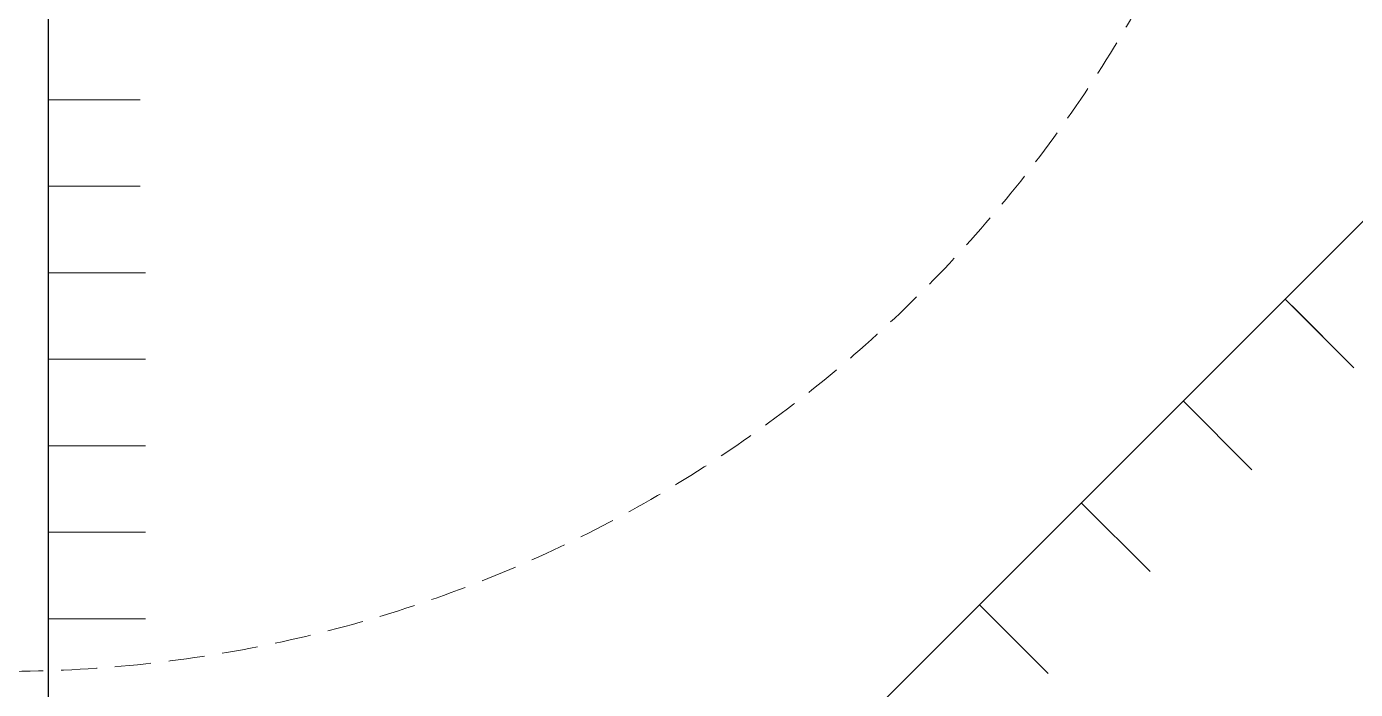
# Model space of a CAD drawing. Header units: millimetres. Extents: x -1359830 to -1240265, y -705366 to -618243.
# Drawn here: x -1295795 to -1295057, y -633379 to -633011 of the extents above; entities that cross this region are included whole.
import ezdxf

# ---------------------------------------------------------------- set-up
doc = ezdxf.new("R2010")
doc.units = ezdxf.units.MM
doc.header["$MEASUREMENT"] = 0
doc.linetypes.add('HIDDENX2', pattern=[0.75, 0.5, -0.25])
for name, color, linetype, lineweight in [('1.NET BAO-F', 3, 'Continuous', 25), ('5.HATCH-F', 8, 'Continuous', 5), ('8.KHUAT-F', 9, 'HIDDENX2', 18), ('S-dims', 8, 'Continuous', 18)]:
    doc.layers.add(name, color=color, linetype=linetype, lineweight=lineweight)

# ---------------------------------------------------------------- blocks, each defined once
blk = doc.blocks.new('18')
at = {"layer": '1.NET BAO-F', "ltscale": 10}
for p, q in [((-1311869.742, -623200.853), (-1311869.742, -623500.853)), ((-1311722.742, -623353.853), (-1311869.742, -623500.823))]:
    blk.add_line(p, q, dxfattribs=at)
blk.add_circle((-1311872.742, -623350.853), 150, dxfattribs=at)
at = {"layer": '5.HATCH-F', "ltscale": 10}
for p, q in [((-1311863.742, -623401.202), (-1311869.742, -623401.202)), ((-1311863.739, -623401.202), (-1311869.742, -623401.202)), ((-1311863.735, -623401.202), (-1311869.742, -623401.202)), ((-1311863.731, -623401.202), (-1311869.742, -623401.202)), ((-1311863.727, -623401.202), (-1311869.742, -623401.202)), ((-1311863.724, -623401.202), (-1311869.742, -623401.202)), ((-1311863.72, -623401.202), (-1311869.742, -623401.202)), ((-1311863.716, -623401.202), (-1311869.742, -623401.202)), ((-1311863.712, -623401.202), (-1311869.742, -623401.202)), ((-1311863.709, -623401.202), (-1311869.742, -623401.202)), ((-1311863.705, -623401.202), (-1311869.742, -623401.202)), ((-1311863.701, -623401.202), (-1311869.742, -623401.202)), ((-1311863.697, -623401.202), (-1311869.742, -623401.202)), ((-1311863.694, -623401.202), (-1311869.742, -623401.202)), ((-1311863.69, -623401.202), (-1311869.742, -623401.202)), ((-1311863.686, -623401.202), (-1311869.742, -623401.202)), ((-1311863.682, -623401.202), (-1311869.742, -623401.202)), ((-1311863.679, -623401.202), (-1311869.742, -623401.202)), ((-1311863.675, -623401.202), (-1311869.742, -623401.202)), ((-1311863.671, -623401.202), (-1311869.742, -623401.202)), ((-1311863.667, -623401.202), (-1311869.742, -623401.202)), ((-1311863.664, -623401.202), (-1311869.742, -623401.202)), ((-1311863.66, -623401.202), (-1311869.742, -623401.202)), ((-1311863.656, -623401.202), (-1311869.742, -623401.202)), ((-1311863.652, -623401.202), (-1311869.742, -623401.202)), ((-1311863.649, -623401.202), (-1311869.742, -623401.202)), ((-1311863.645, -623401.202), (-1311869.742, -623401.202)), ((-1311863.641, -623401.202), (-1311869.742, -623401.202)), ((-1311863.637, -623401.202), (-1311869.742, -623401.202)), ((-1311863.634, -623401.202), (-1311869.742, -623401.202)), ((-1311863.63, -623401.202), (-1311869.742, -623401.202)), ((-1311863.626, -623401.202), (-1311869.742, -623401.202)), ((-1311863.622, -623401.202), (-1311869.742, -623401.202)), ((-1311863.619, -623401.202), (-1311869.742, -623401.202)), ((-1311863.615, -623401.202), (-1311869.742, -623401.202)), ((-1311863.611, -623401.202), (-1311869.742, -623401.202)), ((-1311863.607, -623401.202), (-1311869.742, -623401.202)), ((-1311863.604, -623401.202), (-1311869.742, -623401.202)), ((-1311863.6, -623401.202), (-1311869.742, -623401.202)), ((-1311863.596, -623401.202), (-1311869.742, -623401.202)), ((-1311863.592, -623401.202), (-1311869.742, -623401.202)), ((-1311863.589, -623401.202), (-1311869.742, -623401.202)), ((-1311863.585, -623401.202), (-1311869.742, -623401.202)), ((-1311863.581, -623401.202), (-1311869.742, -623401.202)), ((-1311863.577, -623401.202), (-1311869.742, -623401.202)), ((-1311863.574, -623401.202), (-1311869.742, -623401.202)), ((-1311863.57, -623401.202), (-1311869.742, -623401.202)), ((-1311863.566, -623401.202), (-1311869.742, -623401.202)), ((-1311863.562, -623401.202), (-1311869.742, -623401.202)), ((-1311863.559, -623401.202), (-1311869.742, -623401.202)), ((-1311863.555, -623401.202), (-1311869.742, -623401.202)), ((-1311863.551, -623401.202), (-1311869.742, -623401.202)), ((-1311863.547, -623401.202), (-1311869.742, -623401.202)), ((-1311863.544, -623401.202), (-1311869.742, -623401.202)), ((-1311863.54, -623401.202), (-1311869.742, -623401.202)), ((-1311863.536, -623401.202), (-1311869.742, -623401.202)), ((-1311863.532, -623401.202), (-1311869.742, -623401.202)), ((-1311863.529, -623401.202), (-1311869.742, -623401.202)), ((-1311863.525, -623401.202), (-1311869.742, -623401.202)), ((-1311863.521, -623401.202), (-1311869.742, -623401.202)), ((-1311863.517, -623401.202), (-1311869.742, -623401.202)), ((-1311863.514, -623401.202), (-1311869.742, -623401.202)), ((-1311863.51, -623401.202), (-1311869.742, -623401.202)), ((-1311863.506, -623401.202), (-1311869.742, -623401.202)), ((-1311863.502, -623401.202), (-1311869.742, -623401.202)), ((-1311863.499, -623401.202), (-1311869.742, -623401.202)), ((-1311863.495, -623401.202), (-1311869.742, -623401.202)), ((-1311863.491, -623401.202), (-1311869.742, -623401.202)), ((-1311863.487, -623401.202), (-1311869.742, -623401.202)), ((-1311863.484, -623401.202), (-1311869.742, -623401.202)), ((-1311863.48, -623401.202), (-1311869.742, -623401.202)), ((-1311863.476, -623401.202), (-1311869.742, -623401.202)), ((-1311863.472, -623401.202), (-1311869.742, -623401.202)), ((-1311863.469, -623401.202), (-1311869.742, -623401.202)), ((-1311863.465, -623401.202), (-1311869.742, -623401.202)), ((-1311863.461, -623401.202), (-1311869.742, -623401.202)), ((-1311863.457, -623401.202), (-1311869.742, -623401.202)), ((-1311863.454, -623401.202), (-1311869.742, -623401.202)), ((-1311863.45, -623401.202), (-1311869.742, -623401.202)), ((-1311863.446, -623401.202), (-1311869.742, -623401.202)), ((-1311863.442, -623401.202), (-1311869.742, -623401.202)), ((-1311863.439, -623401.202), (-1311869.742, -623401.202)), ((-1311863.435, -623401.202), (-1311869.742, -623401.202)), ((-1311863.431, -623401.202), (-1311869.742, -623401.202)), ((-1311863.427, -623401.202), (-1311869.742, -623401.202)), ((-1311863.424, -623401.202), (-1311869.742, -623401.202)), ((-1311863.42, -623401.202), (-1311869.742, -623401.202)), ((-1311863.416, -623401.202), (-1311869.742, -623401.202)), ((-1311863.412, -623401.202), (-1311869.742, -623401.202)), ((-1311863.409, -623401.202), (-1311869.742, -623401.202)), ((-1311863.405, -623401.202), (-1311869.742, -623401.202)), ((-1311863.401, -623401.202), (-1311869.742, -623401.202)), ((-1311863.397, -623401.202), (-1311869.742, -623401.202)), ((-1311863.394, -623401.202), (-1311869.742, -623401.202)), ((-1311863.39, -623401.202), (-1311869.742, -623401.202)), ((-1311863.386, -623401.202), (-1311869.742, -623401.202)), ((-1311863.382, -623401.202), (-1311869.742, -623401.202)), ((-1311863.379, -623401.202), (-1311869.742, -623401.202)), ((-1311863.375, -623401.202), (-1311869.742, -623401.202)), ((-1311863.371, -623401.202), (-1311869.742, -623401.202)), ((-1311863.742, -623407.202), (-1311869.742, -623407.202)), ((-1311863.739, -623407.202), (-1311869.742, -623407.202)), ((-1311863.735, -623407.202), (-1311869.742, -623407.202)), ((-1311863.731, -623407.202), (-1311869.742, -623407.202)), ((-1311863.727, -623407.202), (-1311869.742, -623407.202)), ((-1311863.724, -623407.202), (-1311869.742, -623407.202)), ((-1311863.72, -623407.202), (-1311869.742, -623407.202)), ((-1311863.716, -623407.202), (-1311869.742, -623407.202)), ((-1311863.712, -623407.202), (-1311869.742, -623407.202)), ((-1311863.709, -623407.202), (-1311869.742, -623407.202)), ((-1311863.705, -623407.202), (-1311869.742, -623407.202)), ((-1311863.701, -623407.202), (-1311869.742, -623407.202)), ((-1311863.697, -623407.202), (-1311869.742, -623407.202)), ((-1311863.694, -623407.202), (-1311869.742, -623407.202)), ((-1311863.69, -623407.202), (-1311869.742, -623407.202)), ((-1311863.686, -623407.202), (-1311869.742, -623407.202)), ((-1311863.682, -623407.202), (-1311869.742, -623407.202)), ((-1311863.679, -623407.202), (-1311869.742, -623407.202)), ((-1311863.675, -623407.202), (-1311869.742, -623407.202)), ((-1311863.671, -623407.202), (-1311869.742, -623407.202)), ((-1311863.667, -623407.202), (-1311869.742, -623407.202)), ((-1311863.664, -623407.202), (-1311869.742, -623407.202)), ((-1311863.66, -623407.202), (-1311869.742, -623407.202)), ((-1311863.656, -623407.202), (-1311869.742, -623407.202)), ((-1311863.652, -623407.202), (-1311869.742, -623407.202)), ((-1311863.649, -623407.202), (-1311869.742, -623407.202)), ((-1311863.645, -623407.202), (-1311869.742, -623407.202)), ((-1311863.641, -623407.202), (-1311869.742, -623407.202)), ((-1311863.637, -623407.202), (-1311869.742, -623407.202)), ((-1311863.634, -623407.202), (-1311869.742, -623407.202)), ((-1311863.63, -623407.202), (-1311869.742, -623407.202)), ((-1311863.626, -623407.202), (-1311869.742, -623407.202)), ((-1311863.622, -623407.202), (-1311869.742, -623407.202)), ((-1311863.619, -623407.202), (-1311869.742, -623407.202)), ((-1311863.615, -623407.202), (-1311869.742, -623407.202)), ((-1311863.611, -623407.202), (-1311869.742, -623407.202)), ((-1311863.607, -623407.202), (-1311869.742, -623407.202)), ((-1311863.604, -623407.202), (-1311869.742, -623407.202)), ((-1311863.6, -623407.202), (-1311869.742, -623407.202)), ((-1311863.596, -623407.202), (-1311869.742, -623407.202)), ((-1311863.592, -623407.202), (-1311869.742, -623407.202)), ((-1311863.589, -623407.202), (-1311869.742, -623407.202)), ((-1311863.585, -623407.202), (-1311869.742, -623407.202)), ((-1311863.581, -623407.202), (-1311869.742, -623407.202)), ((-1311863.577, -623407.202), (-1311869.742, -623407.202)), ((-1311863.574, -623407.202), (-1311869.742, -623407.202)), ((-1311863.57, -623407.202), (-1311869.742, -623407.202)), ((-1311863.566, -623407.202), (-1311869.742, -623407.202)), ((-1311863.562, -623407.202), (-1311869.742, -623407.202)), ((-1311863.559, -623407.202), (-1311869.742, -623407.202)), ((-1311863.555, -623407.202), (-1311869.742, -623407.202)), ((-1311863.551, -623407.202), (-1311869.742, -623407.202)), ((-1311863.547, -623407.202), (-1311869.742, -623407.202)), ((-1311863.544, -623407.202), (-1311869.742, -623407.202)), ((-1311863.54, -623407.202), (-1311869.742, -623407.202)), ((-1311863.536, -623407.202), (-1311869.742, -623407.202)), ((-1311863.532, -623407.202), (-1311869.742, -623407.202)), ((-1311863.529, -623407.202), (-1311869.742, -623407.202)), ((-1311863.525, -623407.202), (-1311869.742, -623407.202)), ((-1311863.521, -623407.202), (-1311869.742, -623407.202)), ((-1311863.517, -623407.202), (-1311869.742, -623407.202)), ((-1311863.514, -623407.202), (-1311869.742, -623407.202)), ((-1311863.51, -623407.202), (-1311869.742, -623407.202)), ((-1311863.506, -623407.202), (-1311869.742, -623407.202)), ((-1311863.502, -623407.202), (-1311869.742, -623407.202)), ((-1311863.499, -623407.202), (-1311869.742, -623407.202)), ((-1311863.495, -623407.202), (-1311869.742, -623407.202)), ((-1311863.491, -623407.202), (-1311869.742, -623407.202)), ((-1311863.487, -623407.202), (-1311869.742, -623407.202)), ((-1311863.484, -623407.202), (-1311869.742, -623407.202)), ((-1311863.48, -623407.202), (-1311869.742, -623407.202)), ((-1311863.476, -623407.202), (-1311869.742, -623407.202)), ((-1311863.472, -623407.202), (-1311869.742, -623407.202)), ((-1311863.469, -623407.202), (-1311869.742, -623407.202)), ((-1311863.465, -623407.202), (-1311869.742, -623407.202)), ((-1311863.461, -623407.202), (-1311869.742, -623407.202)), ((-1311863.457, -623407.202), (-1311869.742, -623407.202)), ((-1311863.454, -623407.202), (-1311869.742, -623407.202)), ((-1311863.45, -623407.202), (-1311869.742, -623407.202)), ((-1311863.446, -623407.202), (-1311869.742, -623407.202)), ((-1311863.442, -623407.202), (-1311869.742, -623407.202)), ((-1311863.439, -623407.202), (-1311869.742, -623407.202)), ((-1311863.435, -623407.202), (-1311869.742, -623407.202)), ((-1311863.431, -623407.202), (-1311869.742, -623407.202)), ((-1311863.427, -623407.202), (-1311869.742, -623407.202)), ((-1311863.424, -623407.202), (-1311869.742, -623407.202)), ((-1311863.42, -623407.202), (-1311869.742, -623407.202)), ((-1311863.416, -623407.202), (-1311869.742, -623407.202)), ((-1311863.412, -623407.202), (-1311869.742, -623407.202)), ((-1311863.409, -623407.202), (-1311869.742, -623407.202)), ((-1311863.405, -623407.202), (-1311869.742, -623407.202)), ((-1311863.401, -623407.202), (-1311869.742, -623407.202)), ((-1311863.397, -623407.202), (-1311869.742, -623407.202)), ((-1311863.394, -623407.202), (-1311869.742, -623407.202)), ((-1311863.39, -623407.202), (-1311869.742, -623407.202)), ((-1311863.386, -623407.202), (-1311869.742, -623407.202)), ((-1311863.382, -623407.202), (-1311869.742, -623407.202)), ((-1311863.379, -623407.202), (-1311869.742, -623407.202)), ((-1311863.375, -623407.202), (-1311869.742, -623407.202)), ((-1311863.371, -623407.202), (-1311869.742, -623407.202)), ((-1311863.742, -623413.202), (-1311869.742, -623413.202)), ((-1311863.739, -623413.202), (-1311869.742, -623413.202)), ((-1311863.735, -623413.202), (-1311869.742, -623413.202)), ((-1311863.731, -623413.202), (-1311869.742, -623413.202)), ((-1311863.727, -623413.202), (-1311869.742, -623413.202)), ((-1311863.724, -623413.202), (-1311869.742, -623413.202)), ((-1311863.72, -623413.202), (-1311869.742, -623413.202)), ((-1311863.716, -623413.202), (-1311869.742, -623413.202)), ((-1311863.712, -623413.202), (-1311869.742, -623413.202)), ((-1311863.709, -623413.202), (-1311869.742, -623413.202)), ((-1311863.705, -623413.202), (-1311869.742, -623413.202)), ((-1311863.701, -623413.202), (-1311869.742, -623413.202)), ((-1311863.697, -623413.202), (-1311869.742, -623413.202)), ((-1311863.694, -623413.202), (-1311869.742, -623413.202)), ((-1311863.69, -623413.202), (-1311869.742, -623413.202)), ((-1311863.686, -623413.202), (-1311869.742, -623413.202)), ((-1311863.682, -623413.202), (-1311869.742, -623413.202)), ((-1311863.679, -623413.202), (-1311869.742, -623413.202)), ((-1311863.675, -623413.202), (-1311869.742, -623413.202)), ((-1311863.671, -623413.202), (-1311869.742, -623413.202)), ((-1311863.667, -623413.202), (-1311869.742, -623413.202)), ((-1311863.664, -623413.202), (-1311869.742, -623413.202)), ((-1311863.66, -623413.202), (-1311869.742, -623413.202)), ((-1311863.656, -623413.202), (-1311869.742, -623413.202)), ((-1311863.652, -623413.202), (-1311869.742, -623413.202)), ((-1311863.649, -623413.202), (-1311869.742, -623413.202)), ((-1311863.645, -623413.202), (-1311869.742, -623413.202)), ((-1311863.641, -623413.202), (-1311869.742, -623413.202)), ((-1311863.637, -623413.202), (-1311869.742, -623413.202)), ((-1311863.634, -623413.202), (-1311869.742, -623413.202)), ((-1311863.63, -623413.202), (-1311869.742, -623413.202)), ((-1311863.626, -623413.202), (-1311869.742, -623413.202)), ((-1311863.622, -623413.202), (-1311869.742, -623413.202)), ((-1311863.619, -623413.202), (-1311869.742, -623413.202)), ((-1311863.615, -623413.202), (-1311869.742, -623413.202)), ((-1311863.611, -623413.202), (-1311869.742, -623413.202)), ((-1311863.607, -623413.202), (-1311869.742, -623413.202)), ((-1311863.604, -623413.202), (-1311869.742, -623413.202)), ((-1311863.6, -623413.202), (-1311869.742, -623413.202)), ((-1311863.596, -623413.202), (-1311869.742, -623413.202)), ((-1311863.592, -623413.202), (-1311869.742, -623413.202)), ((-1311863.589, -623413.202), (-1311869.742, -623413.202)), ((-1311863.585, -623413.202), (-1311869.742, -623413.202)), ((-1311863.581, -623413.202), (-1311869.742, -623413.202)), ((-1311863.577, -623413.202), (-1311869.742, -623413.202)), ((-1311863.574, -623413.202), (-1311869.742, -623413.202)), ((-1311863.57, -623413.202), (-1311869.742, -623413.202)), ((-1311863.566, -623413.202), (-1311869.742, -623413.202)), ((-1311863.562, -623413.202), (-1311869.742, -623413.202)), ((-1311863.559, -623413.202), (-1311869.742, -623413.202)), ((-1311863.555, -623413.202), (-1311869.742, -623413.202)), ((-1311863.551, -623413.202), (-1311869.742, -623413.202)), ((-1311863.547, -623413.202), (-1311869.742, -623413.202)), ((-1311863.544, -623413.202), (-1311869.742, -623413.202)), ((-1311863.54, -623413.202), (-1311869.742, -623413.202)), ((-1311863.536, -623413.202), (-1311869.742, -623413.202)), ((-1311863.532, -623413.202), (-1311869.742, -623413.202)), ((-1311863.529, -623413.202), (-1311869.742, -623413.202)), ((-1311863.525, -623413.202), (-1311869.742, -623413.202)), ((-1311863.521, -623413.202), (-1311869.742, -623413.202)), ((-1311863.517, -623413.202), (-1311869.742, -623413.202)), ((-1311863.514, -623413.202), (-1311869.742, -623413.202)), ((-1311863.51, -623413.202), (-1311869.742, -623413.202)), ((-1311863.506, -623413.202), (-1311869.742, -623413.202)), ((-1311863.502, -623413.202), (-1311869.742, -623413.202)), ((-1311863.499, -623413.202), (-1311869.742, -623413.202)), ((-1311863.495, -623413.202), (-1311869.742, -623413.202)), ((-1311863.491, -623413.202), (-1311869.742, -623413.202)), ((-1311863.487, -623413.202), (-1311869.742, -623413.202)), ((-1311863.484, -623413.202), (-1311869.742, -623413.202)), ((-1311863.48, -623413.202), (-1311869.742, -623413.202)), ((-1311863.476, -623413.202), (-1311869.742, -623413.202)), ((-1311863.472, -623413.202), (-1311869.742, -623413.202)), ((-1311863.469, -623413.202), (-1311869.742, -623413.202)), ((-1311863.465, -623413.202), (-1311869.742, -623413.202)), ((-1311863.461, -623413.202), (-1311869.742, -623413.202)), ((-1311863.457, -623413.202), (-1311869.742, -623413.202)), ((-1311863.454, -623413.202), (-1311869.742, -623413.202)), ((-1311863.45, -623413.202), (-1311869.742, -623413.202)), ((-1311863.446, -623413.202), (-1311869.742, -623413.202)), ((-1311863.442, -623413.202), (-1311869.742, -623413.202)), ((-1311863.439, -623413.202), (-1311869.742, -623413.202)), ((-1311863.435, -623413.202), (-1311869.742, -623413.202)), ((-1311863.431, -623413.202), (-1311869.742, -623413.202)), ((-1311863.427, -623413.202), (-1311869.742, -623413.202)), ((-1311863.424, -623413.202), (-1311869.742, -623413.202)), ((-1311863.42, -623413.202), (-1311869.742, -623413.202)), ((-1311863.416, -623413.202), (-1311869.742, -623413.202)), ((-1311863.412, -623413.202), (-1311869.742, -623413.202)), ((-1311863.409, -623413.202), (-1311869.742, -623413.202)), ((-1311863.405, -623413.202), (-1311869.742, -623413.202)), ((-1311863.401, -623413.202), (-1311869.742, -623413.202)), ((-1311863.397, -623413.202), (-1311869.742, -623413.202)), ((-1311863.394, -623413.202), (-1311869.742, -623413.202)), ((-1311863.39, -623413.202), (-1311869.742, -623413.202)), ((-1311863.386, -623413.202), (-1311869.742, -623413.202)), ((-1311863.382, -623413.202), (-1311869.742, -623413.202)), ((-1311863.379, -623413.202), (-1311869.742, -623413.202)), ((-1311863.375, -623413.202), (-1311869.742, -623413.202)), ((-1311863.371, -623413.202), (-1311869.742, -623413.202)), ((-1311863.367, -623413.202), (-1311869.742, -623413.202)), ((-1311863.364, -623413.202), (-1311869.742, -623413.202)), ((-1311863.36, -623413.202), (-1311869.742, -623413.202)), ((-1311863.356, -623413.202), (-1311869.742, -623413.202)), ((-1311863.352, -623413.202), (-1311869.742, -623413.202)), ((-1311863.349, -623413.202), (-1311869.742, -623413.202)), ((-1311863.345, -623413.202), (-1311869.742, -623413.202)), ((-1311863.341, -623413.202), (-1311869.742, -623413.202)), ((-1311863.337, -623413.202), (-1311869.742, -623413.202)), ((-1311863.334, -623413.202), (-1311869.742, -623413.202)), ((-1311863.33, -623413.202), (-1311869.742, -623413.202)), ((-1311863.326, -623413.202), (-1311869.742, -623413.202)), ((-1311863.322, -623413.202), (-1311869.742, -623413.202)), ((-1311863.319, -623413.202), (-1311869.742, -623413.202)), ((-1311863.315, -623413.202), (-1311869.742, -623413.202)), ((-1311863.311, -623413.202), (-1311869.742, -623413.202)), ((-1311863.307, -623413.202), (-1311869.742, -623413.202)), ((-1311863.304, -623413.202), (-1311869.742, -623413.202)), ((-1311863.3, -623413.202), (-1311869.742, -623413.202)), ((-1311863.296, -623413.202), (-1311869.742, -623413.202)), ((-1311863.292, -623413.202), (-1311869.742, -623413.202)), ((-1311863.289, -623413.202), (-1311869.742, -623413.202)), ((-1311863.285, -623413.202), (-1311869.742, -623413.202)), ((-1311863.281, -623413.202), (-1311869.742, -623413.202)), ((-1311863.277, -623413.202), (-1311869.742, -623413.202)), ((-1311863.274, -623413.202), (-1311869.742, -623413.202)), ((-1311863.27, -623413.202), (-1311869.742, -623413.202)), ((-1311863.266, -623413.202), (-1311869.742, -623413.202)), ((-1311863.262, -623413.202), (-1311869.742, -623413.202)), ((-1311863.259, -623413.202), (-1311869.742, -623413.202)), ((-1311863.255, -623413.202), (-1311869.742, -623413.202)), ((-1311863.251, -623413.202), (-1311869.742, -623413.202)), ((-1311863.247, -623413.202), (-1311869.742, -623413.202)), ((-1311863.244, -623413.202), (-1311869.742, -623413.202)), ((-1311863.24, -623413.202), (-1311869.742, -623413.202)), ((-1311863.236, -623413.202), (-1311869.742, -623413.202)), ((-1311863.232, -623413.202), (-1311869.742, -623413.202)), ((-1311863.229, -623413.202), (-1311869.742, -623413.202)), ((-1311863.225, -623413.202), (-1311869.742, -623413.202)), ((-1311863.221, -623413.202), (-1311869.742, -623413.202)), ((-1311863.217, -623413.202), (-1311869.742, -623413.202)), ((-1311863.214, -623413.202), (-1311869.742, -623413.202)), ((-1311863.21, -623413.202), (-1311869.742, -623413.202)), ((-1311863.206, -623413.202), (-1311869.742, -623413.202)), ((-1311863.202, -623413.202), (-1311869.742, -623413.202)), ((-1311863.199, -623413.202), (-1311869.742, -623413.202)), ((-1311863.195, -623413.202), (-1311869.742, -623413.202)), ((-1311863.191, -623413.202), (-1311869.742, -623413.202)), ((-1311863.187, -623413.202), (-1311869.742, -623413.202)), ((-1311863.184, -623413.202), (-1311869.742, -623413.202)), ((-1311863.18, -623413.202), (-1311869.742, -623413.202)), ((-1311863.176, -623413.202), (-1311869.742, -623413.202)), ((-1311863.172, -623413.202), (-1311869.742, -623413.202)), ((-1311863.169, -623413.202), (-1311869.742, -623413.202)), ((-1311863.165, -623413.202), (-1311869.742, -623413.202)), ((-1311863.161, -623413.202), (-1311869.742, -623413.202)), ((-1311863.157, -623413.202), (-1311869.742, -623413.202)), ((-1311863.154, -623413.202), (-1311869.742, -623413.202)), ((-1311863.15, -623413.202), (-1311869.742, -623413.202)), ((-1311863.146, -623413.202), (-1311869.742, -623413.202)), ((-1311863.142, -623413.202), (-1311869.742, -623413.202)), ((-1311863.139, -623413.202), (-1311869.742, -623413.202)), ((-1311863.135, -623413.202), (-1311869.742, -623413.202)), ((-1311863.131, -623413.202), (-1311869.742, -623413.202)), ((-1311863.127, -623413.202), (-1311869.742, -623413.202)), ((-1311863.124, -623413.202), (-1311869.742, -623413.202)), ((-1311863.12, -623413.202), (-1311869.742, -623413.202)), ((-1311863.116, -623413.202), (-1311869.742, -623413.202)), ((-1311863.112, -623413.202), (-1311869.742, -623413.202)), ((-1311863.109, -623413.202), (-1311869.742, -623413.202)), ((-1311863.105, -623413.202), (-1311869.742, -623413.202)), ((-1311863.101, -623413.202), (-1311869.742, -623413.202)), ((-1311863.097, -623413.202), (-1311869.742, -623413.202)), ((-1311863.094, -623413.202), (-1311869.742, -623413.202)), ((-1311863.09, -623413.202), (-1311869.742, -623413.202)), ((-1311863.086, -623413.202), (-1311869.742, -623413.202)), ((-1311863.082, -623413.202), (-1311869.742, -623413.202)), ((-1311863.079, -623413.202), (-1311869.742, -623413.202)), ((-1311863.075, -623413.202), (-1311869.742, -623413.202)), ((-1311863.071, -623413.202), (-1311869.742, -623413.202)), ((-1311863.067, -623413.202), (-1311869.742, -623413.202)), ((-1311863.064, -623413.202), (-1311869.742, -623413.202)), ((-1311863.06, -623413.202), (-1311869.742, -623413.202)), ((-1311863.056, -623413.202), (-1311869.742, -623413.202)), ((-1311863.052, -623413.202), (-1311869.742, -623413.202)), ((-1311863.049, -623413.202), (-1311869.742, -623413.202)), ((-1311863.045, -623413.202), (-1311869.742, -623413.202)), ((-1311863.041, -623413.202), (-1311869.742, -623413.202)), ((-1311863.037, -623413.202), (-1311869.742, -623413.202)), ((-1311863.034, -623413.202), (-1311869.742, -623413.202)), ((-1311863.03, -623413.202), (-1311869.742, -623413.202)), ((-1311863.026, -623413.202), (-1311869.742, -623413.202)), ((-1311863.022, -623413.202), (-1311869.742, -623413.202)), ((-1311863.019, -623413.202), (-1311869.742, -623413.202)), ((-1311863.015, -623413.202), (-1311869.742, -623413.202)), ((-1311863.011, -623413.202), (-1311869.742, -623413.202)), ((-1311863.007, -623413.202), (-1311869.742, -623413.202)), ((-1311863.004, -623413.202), (-1311869.742, -623413.202)), ((-1311863, -623413.202), (-1311869.742, -623413.202)), ((-1311783.926, -623415.024), (-1311779.158, -623419.792)), ((-1311783.443, -623415.508), (-1311779.158, -623419.792)), ((-1311863.371, -623419.202), (-1311869.742, -623419.202)), ((-1311863.367, -623419.202), (-1311869.742, -623419.202)), ((-1311863.364, -623419.202), (-1311869.742, -623419.202)), ((-1311863.36, -623419.202), (-1311869.742, -623419.202)), ((-1311863.356, -623419.202), (-1311869.742, -623419.202)), ((-1311863.352, -623419.202), (-1311869.742, -623419.202)), ((-1311863.349, -623419.202), (-1311869.742, -623419.202)), ((-1311863.345, -623419.202), (-1311869.742, -623419.202)), ((-1311863.341, -623419.202), (-1311869.742, -623419.202)), ((-1311863.337, -623419.202), (-1311869.742, -623419.202)), ((-1311863.334, -623419.202), (-1311869.742, -623419.202)), ((-1311863.33, -623419.202), (-1311869.742, -623419.202)), ((-1311863.326, -623419.202), (-1311869.742, -623419.202)), ((-1311863.322, -623419.202), (-1311869.742, -623419.202)), ((-1311863.319, -623419.202), (-1311869.742, -623419.202)), ((-1311863.315, -623419.202), (-1311869.742, -623419.202)), ((-1311863.311, -623419.202), (-1311869.742, -623419.202)), ((-1311863.307, -623419.202), (-1311869.742, -623419.202)), ((-1311863.304, -623419.202), (-1311869.742, -623419.202)), ((-1311863.3, -623419.202), (-1311869.742, -623419.202)), ((-1311863.296, -623419.202), (-1311869.742, -623419.202)), ((-1311863.292, -623419.202), (-1311869.742, -623419.202)), ((-1311863.289, -623419.202), (-1311869.742, -623419.202)), ((-1311863.285, -623419.202), (-1311869.742, -623419.202)), ((-1311863.281, -623419.202), (-1311869.742, -623419.202)), ((-1311863.277, -623419.202), (-1311869.742, -623419.202)), ((-1311863.274, -623419.202), (-1311869.742, -623419.202)), ((-1311863.27, -623419.202), (-1311869.742, -623419.202)), ((-1311863.266, -623419.202), (-1311869.742, -623419.202)), ((-1311863.262, -623419.202), (-1311869.742, -623419.202)), ((-1311863.259, -623419.202), (-1311869.742, -623419.202)), ((-1311863.255, -623419.202), (-1311869.742, -623419.202)), ((-1311863.251, -623419.202), (-1311869.742, -623419.202)), ((-1311863.247, -623419.202), (-1311869.742, -623419.202)), ((-1311863.244, -623419.202), (-1311869.742, -623419.202)), ((-1311863.24, -623419.202), (-1311869.742, -623419.202)), ((-1311863.236, -623419.202), (-1311869.742, -623419.202)), ((-1311863.232, -623419.202), (-1311869.742, -623419.202)), ((-1311863.229, -623419.202), (-1311869.742, -623419.202)), ((-1311863.225, -623419.202), (-1311869.742, -623419.202)), ((-1311863.221, -623419.202), (-1311869.742, -623419.202)), ((-1311863.217, -623419.202), (-1311869.742, -623419.202)), ((-1311863.214, -623419.202), (-1311869.742, -623419.202)), ((-1311863.21, -623419.202), (-1311869.742, -623419.202)), ((-1311863.206, -623419.202), (-1311869.742, -623419.202)), ((-1311863.202, -623419.202), (-1311869.742, -623419.202)), ((-1311863.199, -623419.202), (-1311869.742, -623419.202)), ((-1311863.195, -623419.202), (-1311869.742, -623419.202)), ((-1311863.191, -623419.202), (-1311869.742, -623419.202)), ((-1311863.187, -623419.202), (-1311869.742, -623419.202)), ((-1311863.184, -623419.202), (-1311869.742, -623419.202)), ((-1311863.18, -623419.202), (-1311869.742, -623419.202)), ((-1311863.176, -623419.202), (-1311869.742, -623419.202)), ((-1311863.172, -623419.202), (-1311869.742, -623419.202)), ((-1311863.169, -623419.202), (-1311869.742, -623419.202)), ((-1311863.165, -623419.202), (-1311869.742, -623419.202)), ((-1311863.161, -623419.202), (-1311869.742, -623419.202)), ((-1311863.157, -623419.202), (-1311869.742, -623419.202)), ((-1311863.154, -623419.202), (-1311869.742, -623419.202)), ((-1311863.15, -623419.202), (-1311869.742, -623419.202)), ((-1311863.146, -623419.202), (-1311869.742, -623419.202)), ((-1311863.142, -623419.202), (-1311869.742, -623419.202)), ((-1311863.139, -623419.202), (-1311869.742, -623419.202)), ((-1311863.135, -623419.202), (-1311869.742, -623419.202)), ((-1311863.131, -623419.202), (-1311869.742, -623419.202)), ((-1311863.127, -623419.202), (-1311869.742, -623419.202)), ((-1311863.124, -623419.202), (-1311869.742, -623419.202)), ((-1311863.12, -623419.202), (-1311869.742, -623419.202)), ((-1311863.116, -623419.202), (-1311869.742, -623419.202)), ((-1311863.112, -623419.202), (-1311869.742, -623419.202)), ((-1311863.109, -623419.202), (-1311869.742, -623419.202)), ((-1311863.105, -623419.202), (-1311869.742, -623419.202)), ((-1311863.101, -623419.202), (-1311869.742, -623419.202)), ((-1311863.097, -623419.202), (-1311869.742, -623419.202)), ((-1311863.094, -623419.202), (-1311869.742, -623419.202)), ((-1311863.09, -623419.202), (-1311869.742, -623419.202)), ((-1311863.086, -623419.202), (-1311869.742, -623419.202)), ((-1311863.082, -623419.202), (-1311869.742, -623419.202)), ((-1311863.079, -623419.202), (-1311869.742, -623419.202)), ((-1311863.075, -623419.202), (-1311869.742, -623419.202)), ((-1311863.071, -623419.202), (-1311869.742, -623419.202)), ((-1311863.067, -623419.202), (-1311869.742, -623419.202)), ((-1311863.064, -623419.202), (-1311869.742, -623419.202)), ((-1311863.06, -623419.202), (-1311869.742, -623419.202)), ((-1311863.056, -623419.202), (-1311869.742, -623419.202)), ((-1311863.052, -623419.202), (-1311869.742, -623419.202)), ((-1311863.049, -623419.202), (-1311869.742, -623419.202)), ((-1311863.045, -623419.202), (-1311869.742, -623419.202)), ((-1311863.041, -623419.202), (-1311869.742, -623419.202)), ((-1311863.037, -623419.202), (-1311869.742, -623419.202)), ((-1311863.034, -623419.202), (-1311869.742, -623419.202)), ((-1311863.03, -623419.202), (-1311869.742, -623419.202)), ((-1311863.026, -623419.202), (-1311869.742, -623419.202)), ((-1311863.022, -623419.202), (-1311869.742, -623419.202)), ((-1311863.019, -623419.202), (-1311869.742, -623419.202)), ((-1311863.015, -623419.202), (-1311869.742, -623419.202)), ((-1311863.011, -623419.202), (-1311869.742, -623419.202)), ((-1311863.007, -623419.202), (-1311869.742, -623419.202)), ((-1311863.004, -623419.202), (-1311869.742, -623419.202)), ((-1311863, -623419.202), (-1311869.742, -623419.202)), ((-1311790.998, -623422.095), (-1311786.23, -623426.862)), ((-1311863.371, -623425.202), (-1311869.742, -623425.202)), ((-1311863.367, -623425.202), (-1311869.742, -623425.202)), ((-1311863.364, -623425.202), (-1311869.742, -623425.202)), ((-1311863.36, -623425.202), (-1311869.742, -623425.202)), ((-1311863.356, -623425.202), (-1311869.742, -623425.202)), ((-1311863.352, -623425.202), (-1311869.742, -623425.202)), ((-1311863.349, -623425.202), (-1311869.742, -623425.202)), ((-1311863.345, -623425.202), (-1311869.742, -623425.202)), ((-1311863.341, -623425.202), (-1311869.742, -623425.202)), ((-1311863.337, -623425.202), (-1311869.742, -623425.202)), ((-1311863.334, -623425.202), (-1311869.742, -623425.202)), ((-1311863.33, -623425.202), (-1311869.742, -623425.202)), ((-1311863.326, -623425.202), (-1311869.742, -623425.202)), ((-1311863.322, -623425.202), (-1311869.742, -623425.202)), ((-1311863.319, -623425.202), (-1311869.742, -623425.202)), ((-1311863.315, -623425.202), (-1311869.742, -623425.202)), ((-1311863.311, -623425.202), (-1311869.742, -623425.202)), ((-1311863.307, -623425.202), (-1311869.742, -623425.202)), ((-1311863.304, -623425.202), (-1311869.742, -623425.202)), ((-1311863.3, -623425.202), (-1311869.742, -623425.202)), ((-1311863.296, -623425.202), (-1311869.742, -623425.202)), ((-1311863.292, -623425.202), (-1311869.742, -623425.202)), ((-1311863.289, -623425.202), (-1311869.742, -623425.202)), ((-1311863.285, -623425.202), (-1311869.742, -623425.202)), ((-1311863.281, -623425.202), (-1311869.742, -623425.202)), ((-1311863.277, -623425.202), (-1311869.742, -623425.202)), ((-1311863.274, -623425.202), (-1311869.742, -623425.202)), ((-1311863.27, -623425.202), (-1311869.742, -623425.202)), ((-1311863.266, -623425.202), (-1311869.742, -623425.202)), ((-1311863.262, -623425.202), (-1311869.742, -623425.202)), ((-1311863.259, -623425.202), (-1311869.742, -623425.202)), ((-1311863.255, -623425.202), (-1311869.742, -623425.202)), ((-1311863.251, -623425.202), (-1311869.742, -623425.202)), ((-1311863.247, -623425.202), (-1311869.742, -623425.202)), ((-1311863.244, -623425.202), (-1311869.742, -623425.202)), ((-1311863.24, -623425.202), (-1311869.742, -623425.202)), ((-1311863.236, -623425.202), (-1311869.742, -623425.202)), ((-1311863.232, -623425.202), (-1311869.742, -623425.202)), ((-1311863.229, -623425.202), (-1311869.742, -623425.202)), ((-1311863.225, -623425.202), (-1311869.742, -623425.202)), ((-1311863.221, -623425.202), (-1311869.742, -623425.202)), ((-1311863.217, -623425.202), (-1311869.742, -623425.202)), ((-1311863.214, -623425.202), (-1311869.742, -623425.202)), ((-1311863.21, -623425.202), (-1311869.742, -623425.202)), ((-1311863.206, -623425.202), (-1311869.742, -623425.202)), ((-1311863.202, -623425.202), (-1311869.742, -623425.202)), ((-1311863.199, -623425.202), (-1311869.742, -623425.202)), ((-1311863.195, -623425.202), (-1311869.742, -623425.202)), ((-1311863.191, -623425.202), (-1311869.742, -623425.202)), ((-1311863.187, -623425.202), (-1311869.742, -623425.202)), ((-1311863.184, -623425.202), (-1311869.742, -623425.202)), ((-1311863.18, -623425.202), (-1311869.742, -623425.202)), ((-1311863.176, -623425.202), (-1311869.742, -623425.202)), ((-1311863.172, -623425.202), (-1311869.742, -623425.202)), ((-1311863.169, -623425.202), (-1311869.742, -623425.202)), ((-1311863.165, -623425.202), (-1311869.742, -623425.202)), ((-1311863.161, -623425.202), (-1311869.742, -623425.202)), ((-1311863.157, -623425.202), (-1311869.742, -623425.202)), ((-1311863.154, -623425.202), (-1311869.742, -623425.202)), ((-1311863.15, -623425.202), (-1311869.742, -623425.202)), ((-1311863.146, -623425.202), (-1311869.742, -623425.202)), ((-1311863.142, -623425.202), (-1311869.742, -623425.202)), ((-1311863.139, -623425.202), (-1311869.742, -623425.202)), ((-1311863.135, -623425.202), (-1311869.742, -623425.202)), ((-1311863.131, -623425.202), (-1311869.742, -623425.202)), ((-1311863.127, -623425.202), (-1311869.742, -623425.202)), ((-1311863.124, -623425.202), (-1311869.742, -623425.202)), ((-1311863.12, -623425.202), (-1311869.742, -623425.202)), ((-1311863.116, -623425.202), (-1311869.742, -623425.202)), ((-1311863.112, -623425.202), (-1311869.742, -623425.202)), ((-1311863.109, -623425.202), (-1311869.742, -623425.202)), ((-1311863.105, -623425.202), (-1311869.742, -623425.202)), ((-1311863.101, -623425.202), (-1311869.742, -623425.202)), ((-1311863.097, -623425.202), (-1311869.742, -623425.202)), ((-1311863.094, -623425.202), (-1311869.742, -623425.202)), ((-1311863.09, -623425.202), (-1311869.742, -623425.202)), ((-1311863.086, -623425.202), (-1311869.742, -623425.202)), ((-1311863.082, -623425.202), (-1311869.742, -623425.202)), ((-1311863.079, -623425.202), (-1311869.742, -623425.202)), ((-1311863.075, -623425.202), (-1311869.742, -623425.202)), ((-1311863.071, -623425.202), (-1311869.742, -623425.202)), ((-1311863.067, -623425.202), (-1311869.742, -623425.202)), ((-1311863.064, -623425.202), (-1311869.742, -623425.202)), ((-1311863.06, -623425.202), (-1311869.742, -623425.202)), ((-1311863.056, -623425.202), (-1311869.742, -623425.202)), ((-1311863.052, -623425.202), (-1311869.742, -623425.202)), ((-1311863.049, -623425.202), (-1311869.742, -623425.202)), ((-1311863.045, -623425.202), (-1311869.742, -623425.202)), ((-1311863.041, -623425.202), (-1311869.742, -623425.202)), ((-1311863.037, -623425.202), (-1311869.742, -623425.202)), ((-1311863.034, -623425.202), (-1311869.742, -623425.202)), ((-1311863.03, -623425.202), (-1311869.742, -623425.202)), ((-1311863.026, -623425.202), (-1311869.742, -623425.202)), ((-1311863.022, -623425.202), (-1311869.742, -623425.202)), ((-1311863.019, -623425.202), (-1311869.742, -623425.202)), ((-1311863.015, -623425.202), (-1311869.742, -623425.202)), ((-1311863.011, -623425.202), (-1311869.742, -623425.202)), ((-1311863.007, -623425.202), (-1311869.742, -623425.202)), ((-1311863.004, -623425.202), (-1311869.742, -623425.202)), ((-1311863, -623425.202), (-1311869.742, -623425.202)), ((-1311798.069, -623429.165), (-1311793.302, -623433.933)), ((-1311863.371, -623431.202), (-1311869.742, -623431.202)), ((-1311863.367, -623431.202), (-1311869.742, -623431.202)), ((-1311863.364, -623431.202), (-1311869.742, -623431.202)), ((-1311863.36, -623431.202), (-1311869.742, -623431.202)), ((-1311863.356, -623431.202), (-1311869.742, -623431.202)), ((-1311863.352, -623431.202), (-1311869.742, -623431.202)), ((-1311863.349, -623431.202), (-1311869.742, -623431.202)), ((-1311863.345, -623431.202), (-1311869.742, -623431.202)), ((-1311863.341, -623431.202), (-1311869.742, -623431.202)), ((-1311863.337, -623431.202), (-1311869.742, -623431.202)), ((-1311863.334, -623431.202), (-1311869.742, -623431.202)), ((-1311863.33, -623431.202), (-1311869.742, -623431.202)), ((-1311863.326, -623431.202), (-1311869.742, -623431.202)), ((-1311863.322, -623431.202), (-1311869.742, -623431.202)), ((-1311863.319, -623431.202), (-1311869.742, -623431.202)), ((-1311863.315, -623431.202), (-1311869.742, -623431.202)), ((-1311863.311, -623431.202), (-1311869.742, -623431.202)), ((-1311863.307, -623431.202), (-1311869.742, -623431.202)), ((-1311863.304, -623431.202), (-1311869.742, -623431.202)), ((-1311863.3, -623431.202), (-1311869.742, -623431.202)), ((-1311863.296, -623431.202), (-1311869.742, -623431.202)), ((-1311863.292, -623431.202), (-1311869.742, -623431.202)), ((-1311863.289, -623431.202), (-1311869.742, -623431.202)), ((-1311863.285, -623431.202), (-1311869.742, -623431.202)), ((-1311863.281, -623431.202), (-1311869.742, -623431.202)), ((-1311863.277, -623431.202), (-1311869.742, -623431.202)), ((-1311863.274, -623431.202), (-1311869.742, -623431.202)), ((-1311863.27, -623431.202), (-1311869.742, -623431.202)), ((-1311863.266, -623431.202), (-1311869.742, -623431.202)), ((-1311863.262, -623431.202), (-1311869.742, -623431.202)), ((-1311863.259, -623431.202), (-1311869.742, -623431.202)), ((-1311863.255, -623431.202), (-1311869.742, -623431.202)), ((-1311863.251, -623431.202), (-1311869.742, -623431.202)), ((-1311863.247, -623431.202), (-1311869.742, -623431.202)), ((-1311863.244, -623431.202), (-1311869.742, -623431.202)), ((-1311863.24, -623431.202), (-1311869.742, -623431.202)), ((-1311863.236, -623431.202), (-1311869.742, -623431.202)), ((-1311863.232, -623431.202), (-1311869.742, -623431.202)), ((-1311863.229, -623431.202), (-1311869.742, -623431.202)), ((-1311863.225, -623431.202), (-1311869.742, -623431.202)), ((-1311863.221, -623431.202), (-1311869.742, -623431.202)), ((-1311863.217, -623431.202), (-1311869.742, -623431.202)), ((-1311863.214, -623431.202), (-1311869.742, -623431.202)), ((-1311863.21, -623431.202), (-1311869.742, -623431.202)), ((-1311863.206, -623431.202), (-1311869.742, -623431.202)), ((-1311863.202, -623431.202), (-1311869.742, -623431.202)), ((-1311863.199, -623431.202), (-1311869.742, -623431.202)), ((-1311863.195, -623431.202), (-1311869.742, -623431.202)), ((-1311863.191, -623431.202), (-1311869.742, -623431.202)), ((-1311863.187, -623431.202), (-1311869.742, -623431.202)), ((-1311863.184, -623431.202), (-1311869.742, -623431.202)), ((-1311863.18, -623431.202), (-1311869.742, -623431.202)), ((-1311863.176, -623431.202), (-1311869.742, -623431.202)), ((-1311863.172, -623431.202), (-1311869.742, -623431.202)), ((-1311863.169, -623431.202), (-1311869.742, -623431.202)), ((-1311863.165, -623431.202), (-1311869.742, -623431.202)), ((-1311863.161, -623431.202), (-1311869.742, -623431.202)), ((-1311863.157, -623431.202), (-1311869.742, -623431.202)), ((-1311863.154, -623431.202), (-1311869.742, -623431.202)), ((-1311863.15, -623431.202), (-1311869.742, -623431.202)), ((-1311863.146, -623431.202), (-1311869.742, -623431.202)), ((-1311863.142, -623431.202), (-1311869.742, -623431.202)), ((-1311863.139, -623431.202), (-1311869.742, -623431.202)), ((-1311863.135, -623431.202), (-1311869.742, -623431.202)), ((-1311863.131, -623431.202), (-1311869.742, -623431.202)), ((-1311863.127, -623431.202), (-1311869.742, -623431.202)), ((-1311863.124, -623431.202), (-1311869.742, -623431.202)), ((-1311863.12, -623431.202), (-1311869.742, -623431.202)), ((-1311863.116, -623431.202), (-1311869.742, -623431.202)), ((-1311863.112, -623431.202), (-1311869.742, -623431.202)), ((-1311863.109, -623431.202), (-1311869.742, -623431.202)), ((-1311863.105, -623431.202), (-1311869.742, -623431.202)), ((-1311863.101, -623431.202), (-1311869.742, -623431.202)), ((-1311863.097, -623431.202), (-1311869.742, -623431.202)), ((-1311863.094, -623431.202), (-1311869.742, -623431.202)), ((-1311863.09, -623431.202), (-1311869.742, -623431.202)), ((-1311863.086, -623431.202), (-1311869.742, -623431.202)), ((-1311863.082, -623431.202), (-1311869.742, -623431.202)), ((-1311863.079, -623431.202), (-1311869.742, -623431.202)), ((-1311863.075, -623431.202), (-1311869.742, -623431.202)), ((-1311863.071, -623431.202), (-1311869.742, -623431.202)), ((-1311863.067, -623431.202), (-1311869.742, -623431.202)), ((-1311863.064, -623431.202), (-1311869.742, -623431.202)), ((-1311863.06, -623431.202), (-1311869.742, -623431.202)), ((-1311863.056, -623431.202), (-1311869.742, -623431.202)), ((-1311863.052, -623431.202), (-1311869.742, -623431.202)), ((-1311863.049, -623431.202), (-1311869.742, -623431.202)), ((-1311863.045, -623431.202), (-1311869.742, -623431.202)), ((-1311863.041, -623431.202), (-1311869.742, -623431.202)), ((-1311863.037, -623431.202), (-1311869.742, -623431.202)), ((-1311863.034, -623431.202), (-1311869.742, -623431.202)), ((-1311863.03, -623431.202), (-1311869.742, -623431.202)), ((-1311863.026, -623431.202), (-1311869.742, -623431.202)), ((-1311863.022, -623431.202), (-1311869.742, -623431.202)), ((-1311863.019, -623431.202), (-1311869.742, -623431.202)), ((-1311863.015, -623431.202), (-1311869.742, -623431.202)), ((-1311863.011, -623431.202), (-1311869.742, -623431.202)), ((-1311863.007, -623431.202), (-1311869.742, -623431.202)), ((-1311863.004, -623431.202), (-1311869.742, -623431.202)), ((-1311863, -623431.202), (-1311869.742, -623431.202)), ((-1311805.141, -623436.235), (-1311800.374, -623441.003)), ((-1311863.371, -623437.202), (-1311869.742, -623437.202)), ((-1311863.367, -623437.202), (-1311869.742, -623437.202)), ((-1311863.364, -623437.202), (-1311869.742, -623437.202)), ((-1311863.36, -623437.202), (-1311869.742, -623437.202)), ((-1311863.356, -623437.202), (-1311869.742, -623437.202)), ((-1311863.352, -623437.202), (-1311869.742, -623437.202)), ((-1311863.349, -623437.202), (-1311869.742, -623437.202)), ((-1311863.345, -623437.202), (-1311869.742, -623437.202)), ((-1311863.341, -623437.202), (-1311869.742, -623437.202)), ((-1311863.337, -623437.202), (-1311869.742, -623437.202)), ((-1311863.334, -623437.202), (-1311869.742, -623437.202)), ((-1311863.33, -623437.202), (-1311869.742, -623437.202)), ((-1311863.326, -623437.202), (-1311869.742, -623437.202)), ((-1311863.322, -623437.202), (-1311869.742, -623437.202)), ((-1311863.319, -623437.202), (-1311869.742, -623437.202)), ((-1311863.315, -623437.202), (-1311869.742, -623437.202)), ((-1311863.311, -623437.202), (-1311869.742, -623437.202)), ((-1311863.307, -623437.202), (-1311869.742, -623437.202)), ((-1311863.304, -623437.202), (-1311869.742, -623437.202)), ((-1311863.3, -623437.202), (-1311869.742, -623437.202)), ((-1311863.296, -623437.202), (-1311869.742, -623437.202)), ((-1311863.292, -623437.202), (-1311869.742, -623437.202)), ((-1311863.289, -623437.202), (-1311869.742, -623437.202)), ((-1311863.285, -623437.202), (-1311869.742, -623437.202)), ((-1311863.281, -623437.202), (-1311869.742, -623437.202)), ((-1311863.277, -623437.202), (-1311869.742, -623437.202)), ((-1311863.274, -623437.202), (-1311869.742, -623437.202)), ((-1311863.27, -623437.202), (-1311869.742, -623437.202)), ((-1311863.266, -623437.202), (-1311869.742, -623437.202)), ((-1311863.262, -623437.202), (-1311869.742, -623437.202)), ((-1311863.259, -623437.202), (-1311869.742, -623437.202)), ((-1311863.255, -623437.202), (-1311869.742, -623437.202)), ((-1311863.251, -623437.202), (-1311869.742, -623437.202)), ((-1311863.247, -623437.202), (-1311869.742, -623437.202)), ((-1311863.244, -623437.202), (-1311869.742, -623437.202)), ((-1311863.24, -623437.202), (-1311869.742, -623437.202)), ((-1311863.236, -623437.202), (-1311869.742, -623437.202)), ((-1311863.232, -623437.202), (-1311869.742, -623437.202)), ((-1311863.229, -623437.202), (-1311869.742, -623437.202)), ((-1311863.225, -623437.202), (-1311869.742, -623437.202)), ((-1311863.221, -623437.202), (-1311869.742, -623437.202)), ((-1311863.217, -623437.202), (-1311869.742, -623437.202)), ((-1311863.214, -623437.202), (-1311869.742, -623437.202)), ((-1311863.21, -623437.202), (-1311869.742, -623437.202)), ((-1311863.206, -623437.202), (-1311869.742, -623437.202)), ((-1311863.202, -623437.202), (-1311869.742, -623437.202)), ((-1311863.199, -623437.202), (-1311869.742, -623437.202)), ((-1311863.195, -623437.202), (-1311869.742, -623437.202)), ((-1311863.191, -623437.202), (-1311869.742, -623437.202)), ((-1311863.187, -623437.202), (-1311869.742, -623437.202)), ((-1311863.184, -623437.202), (-1311869.742, -623437.202)), ((-1311863.18, -623437.202), (-1311869.742, -623437.202)), ((-1311863.176, -623437.202), (-1311869.742, -623437.202)), ((-1311863.172, -623437.202), (-1311869.742, -623437.202)), ((-1311863.169, -623437.202), (-1311869.742, -623437.202)), ((-1311863.165, -623437.202), (-1311869.742, -623437.202)), ((-1311863.161, -623437.202), (-1311869.742, -623437.202)), ((-1311863.157, -623437.202), (-1311869.742, -623437.202)), ((-1311863.154, -623437.202), (-1311869.742, -623437.202)), ((-1311863.15, -623437.202), (-1311869.742, -623437.202)), ((-1311863.146, -623437.202), (-1311869.742, -623437.202)), ((-1311863.142, -623437.202), (-1311869.742, -623437.202)), ((-1311863.139, -623437.202), (-1311869.742, -623437.202)), ((-1311863.135, -623437.202), (-1311869.742, -623437.202)), ((-1311863.131, -623437.202), (-1311869.742, -623437.202)), ((-1311863.127, -623437.202), (-1311869.742, -623437.202)), ((-1311863.124, -623437.202), (-1311869.742, -623437.202)), ((-1311863.12, -623437.202), (-1311869.742, -623437.202)), ((-1311863.116, -623437.202), (-1311869.742, -623437.202)), ((-1311863.112, -623437.202), (-1311869.742, -623437.202)), ((-1311863.109, -623437.202), (-1311869.742, -623437.202)), ((-1311863.105, -623437.202), (-1311869.742, -623437.202)), ((-1311863.101, -623437.202), (-1311869.742, -623437.202)), ((-1311863.097, -623437.202), (-1311869.742, -623437.202)), ((-1311863.094, -623437.202), (-1311869.742, -623437.202)), ((-1311863.09, -623437.202), (-1311869.742, -623437.202)), ((-1311863.086, -623437.202), (-1311869.742, -623437.202)), ((-1311863.082, -623437.202), (-1311869.742, -623437.202)), ((-1311863.079, -623437.202), (-1311869.742, -623437.202)), ((-1311863.075, -623437.202), (-1311869.742, -623437.202)), ((-1311863.071, -623437.202), (-1311869.742, -623437.202)), ((-1311863.067, -623437.202), (-1311869.742, -623437.202)), ((-1311863.064, -623437.202), (-1311869.742, -623437.202)), ((-1311863.06, -623437.202), (-1311869.742, -623437.202)), ((-1311863.056, -623437.202), (-1311869.742, -623437.202)), ((-1311863.052, -623437.202), (-1311869.742, -623437.202)), ((-1311863.049, -623437.202), (-1311869.742, -623437.202)), ((-1311863.045, -623437.202), (-1311869.742, -623437.202)), ((-1311863.041, -623437.202), (-1311869.742, -623437.202)), ((-1311863.037, -623437.202), (-1311869.742, -623437.202)), ((-1311863.034, -623437.202), (-1311869.742, -623437.202)), ((-1311863.03, -623437.202), (-1311869.742, -623437.202)), ((-1311863.026, -623437.202), (-1311869.742, -623437.202)), ((-1311863.022, -623437.202), (-1311869.742, -623437.202)), ((-1311863.019, -623437.202), (-1311869.742, -623437.202)), ((-1311863.015, -623437.202), (-1311869.742, -623437.202)), ((-1311863.011, -623437.202), (-1311869.742, -623437.202)), ((-1311863.007, -623437.202), (-1311869.742, -623437.202)), ((-1311863.004, -623437.202), (-1311869.742, -623437.202)), ((-1311863, -623437.202), (-1311869.742, -623437.202))]:
    blk.add_line(p, q, dxfattribs=at)
at = {"layer": '8.KHUAT-F', "linetype": 'HIDDENX2', "ltscale": 5}
blk.add_circle((-1311872.742, -623350.853), 90, dxfattribs=at)

msp = doc.modelspace()

# ---------------------------------------------------------------- block references
at = {"layer": 'S-dims', "xscale": 8, "yscale": 8, "zscale": 8}
msp.add_blockref('18', (9199175.15, 4354158.27), dxfattribs=at)

doc.saveas('drawing.dxf')
